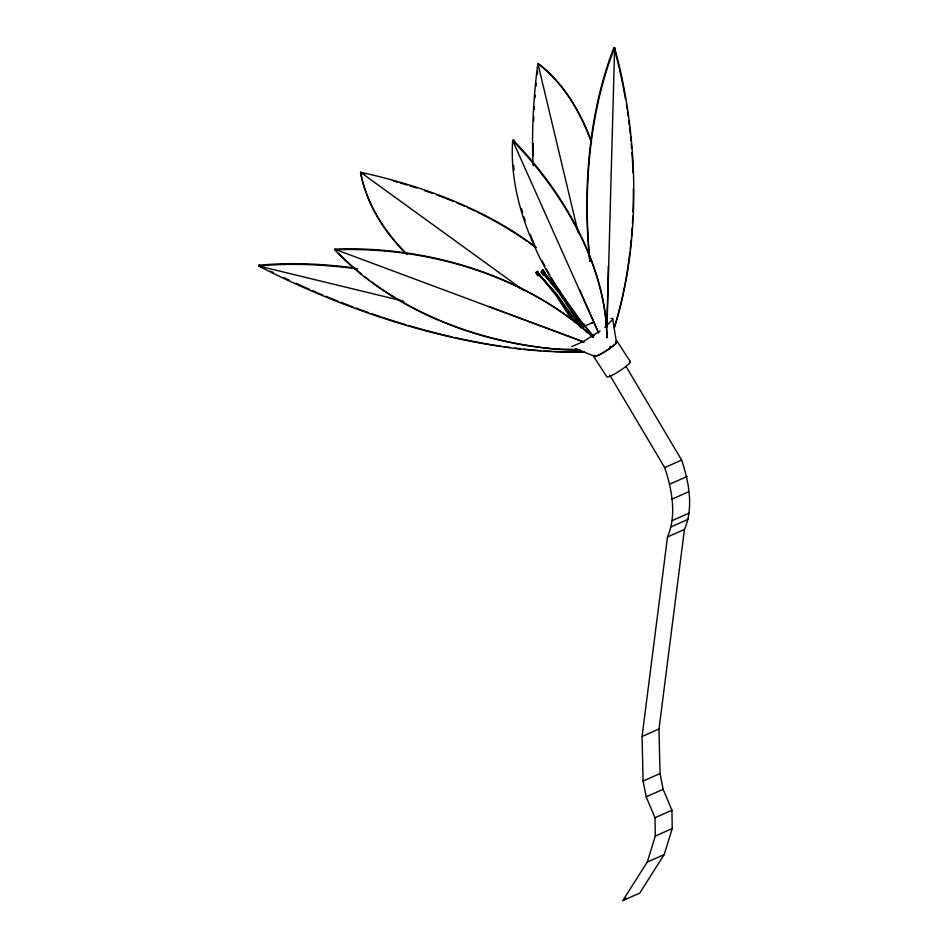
<?xml version="1.0" encoding="UTF-8"?>
<svg xmlns="http://www.w3.org/2000/svg" width="948" height="948" viewBox="0 0 948 948"><rect width="100%" height="100%" fill="white"/><g stroke="black" fill="none" stroke-linecap="round" stroke-linejoin="round"><path stroke-width="1.42" d="M606.862 326.693L608.403 266.104M607.016 326.776L614.624 47.708L613.984 47.4A308.586 170.498 84.2 0 0 589.763 261.458M626 366.39L681.648 460.088C688.864 481.762 693.889 507.678 684.444 529.458L659.002 729L660.033 773.556L663.114 789.305L671.942 810.244L672.227 828.552L664.204 854.551L639.734 893.099L622.8 900.6L647.271 862.052L655.293 836.053L654.997 817.757L646.18 796.806L643.088 781.057L642.057 736.513L667.51 536.959C676.943 515.179 671.919 489.263 664.702 467.601L609.813 375.171M535.964 272.716L537.587 271.424L539.388 274.766L537.883 275.69L535.964 272.716L537.587 271.424M537.883 275.69L539.507 274.387M541.557 271.045L543.18 269.753L544.981 273.107L543.477 274.019L541.557 271.045L543.18 269.753M541.296 272.147L542.931 270.855L544.721 274.209L543.228 275.121L541.296 272.147L542.931 270.855M543.228 275.121L544.851 273.83M571.632 319.381L555.492 294.662L539.187 274.766L556.547 293.844L580.697 327.712M558.147 290.752L543.749 272.823L559.332 291.439M560.078 290.965L543.939 272.716L556.926 288.251M542.908 273.119L559.213 293.015L581.823 327.581L592.654 322.545L592.014 323.304M583.79 326.823L584.43 326.065L560.28 292.185L544.116 274.043M583.482 323.446L585.189 325.839L581.823 327.581M604.883 327.333L612.752 319.535L612.621 318.528L611.033 318.469M585.923 331.954L588.068 330.473M600.084 330.923L583.648 341.351L571.739 346.624M622.8 900.6L626.249 898.23M664.702 467.601L681.648 460.088M670.212 483.978L687.158 476.477M671.468 499.395L688.402 491.894M672.345 520.523L689.291 513.022M671.385 526.768L688.319 519.267M667.51 536.959L684.444 529.458M642.057 736.513L659.002 729M643.088 781.057L660.033 773.556M646.18 796.806L663.114 789.305M654.997 817.757L671.942 810.244M655.293 836.053L672.227 828.552M647.271 862.052L664.204 854.551M584.43 326.065L582.463 326.823L559.498 292.671L542.979 273.036M585.189 325.839L582.593 327.368L580.176 323.671M579.868 349.575L554.947 348.9A298.039 221.524 5.6 0 1 370.964 281.414M403.812 301.239L258.709 266.021L258.899 265.262A380.741 166.718 24 0 1 354.99 268.011M261.767 265.961L258.899 265.262A380.741 166.718 24 0 0 261.494 266.601M582.819 341.671L334.478 249.134A297.648 221.192 5.6 0 1 593.282 337.37M489.82 306.927L584.134 342.015M575.59 348.71L594.621 356.211A13.059 1.813 -32.9 0 1 594.55 355.69M523.628 290.349L360.572 172.275L360.643 173.069A419.952 226.738 -2.2 0 0 406.218 253.863M559.036 291.51L543.109 273.012M564.013 305.398L556.263 294.176L539.376 274.659L555.765 294.318L574.63 322.379M568.243 311.477L571.62 316.336M564.013 299.035L566.442 302.732M568.859 306.429L572.094 311.347M574.512 315.044L576.941 318.741M617.148 341.327L630.242 361.555M561.323 294.875L562.674 296.961M543.05 270.133L544.981 273.107M542.801 271.235L544.721 274.209M541.427 271.78L543.346 274.754M593.827 356.732L606.933 376.96A14.007 1.955 -32.9 0 0 621.912 369.388A14.007 1.955 -32.9 0 0 629.377 361.532M537.457 271.792L539.388 274.766M536.082 272.337L538.014 275.311M598.567 332.926L512.69 140.671L513.638 139.569L514.835 142.271M579.548 289.673L598.686 332.784M578.209 232.734L537.871 63.504L538.606 63.907A389.118 201.059 -71.9 0 1 591.078 140.387M612.621 318.528L616.366 341.849M592.287 336.576A297.364 220.789 5.4 0 0 334.727 249.822A297.364 220.789 5.4 0 0 579.797 350.547M614.387 327.688A308.183 170.474 84.3 0 0 614.624 47.708A308.183 170.474 84.3 0 0 589.976 261.328M593.436 336.457A251.943 158.186 44.6 0 1 512.69 140.671A251.943 158.186 44.6 0 1 606.791 337.701M583.755 351.874A380.61 166.919 23.8 0 1 258.709 266.021A380.61 166.919 23.8 0 1 357.858 268.983M533.345 155.697A389.118 201.059 -71.9 0 1 533.191 143.717M533.606 121.297A389.118 201.059 -71.9 0 1 533.795 116.983M534.174 109.743A389.118 201.059 -71.9 0 1 534.352 106.828M534.98 98.035A389.118 201.059 -71.9 0 1 535.217 95.096M536.023 86.232A389.118 201.059 -71.9 0 1 536.319 83.258M537.303 74.347A389.118 201.059 -71.9 0 1 537.658 71.361M360.643 173.069A419.952 226.738 -2.2 0 1 364.992 174.017M393.373 181.068A419.952 226.738 -2.2 0 1 397.532 182.229M400.281 183.023A419.952 226.738 -2.2 0 1 407.13 185.038M409.844 185.867A419.952 226.738 -2.2 0 1 416.575 187.988M424.538 190.631A419.952 226.738 -2.2 0 1 432.726 193.487M436.779 194.968A419.952 226.738 -2.2 0 1 453.914 201.651M456.604 202.777A419.952 226.738 -2.2 0 1 464.579 206.226M467.198 207.399A419.952 226.738 -2.2 0 1 474.948 211.001M477.484 212.222A419.952 226.738 -2.2 0 1 480.008 213.454M481.264 214.082A419.952 226.738 -2.2 0 1 526.827 241.1M529.103 242.724A419.952 226.738 -2.2 0 1 534.956 247.061M615.11 51.595A308.503 170.498 84.2 0 1 625.455 99.102M626.391 104.801A308.503 170.498 84.2 0 1 627.066 109.091M627.493 111.959A308.503 170.498 84.2 0 1 628.109 116.284M628.69 120.609A308.503 170.498 84.2 0 1 629.235 124.946M629.591 127.85A308.503 170.498 84.2 0 1 630.242 133.644M630.538 136.548A308.503 170.498 84.2 0 1 630.965 140.897M631.226 143.788A308.503 170.498 84.2 0 1 631.593 148.125M631.925 152.462A308.503 170.498 84.2 0 1 633.027 172.737M633.359 188.664A308.503 170.498 84.2 0 1 633.015 211.7M632.837 216.085A308.503 170.498 84.2 0 1 632.458 223.361M632.186 227.721A308.503 170.498 84.2 0 1 631.522 236.384M631.273 239.263A308.503 170.498 84.2 0 1 630.266 249.241M629.934 252.061A308.503 170.498 84.2 0 1 614.233 327.617M593.649 336.208A252.061 159.134 44.9 0 1 583.304 323.92M574.31 312.354A252.061 159.134 44.9 0 1 568.184 303.917M565.636 300.255A252.061 159.134 44.9 0 1 560.706 292.885M559.107 290.42A252.061 159.134 44.9 0 1 554.485 282.99M553.739 281.746A252.061 159.134 44.9 0 1 551.44 277.882M549.947 275.299A252.061 159.134 44.9 0 1 546.321 268.794M544.922 266.175A252.061 159.134 44.9 0 1 542.197 260.937M535.893 247.831A252.061 159.134 44.9 0 1 534.719 245.212M534.127 243.849A252.061 159.134 44.9 0 1 530.181 234.334M525.216 220.73A252.061 159.134 44.9 0 1 523.889 216.665M522.644 212.625A252.061 159.134 44.9 0 1 521.471 208.596M514.053 170.024A252.061 159.134 44.9 0 1 513.662 165.544M513.164 140.114A252.002 158.66 44.8 0 1 606.91 337.571M368.689 279.707A298.039 221.524 5.6 0 1 365.099 276.946M361.555 274.138A298.039 221.524 5.6 0 1 338.495 253.294M583.79 351.684A380.741 166.718 24 0 1 553.869 351.435M551.072 351.305A380.741 166.718 24 0 1 544.01 350.89M541.154 350.689A380.741 166.718 24 0 1 523.687 349.125M520.736 348.793A380.741 166.718 24 0 1 514.788 348.094M510.308 347.513A380.741 166.718 24 0 1 504.3 346.684M501.291 346.245A380.741 166.718 24 0 1 455.23 337.618M452.303 336.955A380.741 166.718 24 0 1 408.647 325.531M405.839 324.702A380.741 166.718 24 0 1 381.997 317.189M380.598 316.727A380.741 166.718 24 0 1 371 313.456M368.251 312.496A380.741 166.718 24 0 1 355.879 308.029M353.118 307.01A380.741 166.718 24 0 1 340.747 302.282M338.009 301.203A380.741 166.718 24 0 1 325.721 296.238M322.995 295.112A380.741 166.718 24 0 1 318.943 293.406M317.58 292.837A380.741 166.718 24 0 1 312.176 290.515M309.475 289.341A380.741 166.718 24 0 1 295.977 283.31M289.27 280.205A380.741 166.718 24 0 1 283.914 277.681M273.297 272.526A380.741 166.718 24 0 1 270.654 271.223M407.154 254.325A420.023 227.307 -2.1 0 1 360.572 172.275A420.023 227.307 -2.1 0 1 536.07 247.487M533.143 165.734A389.308 201.58 -72 0 1 537.871 63.504A389.308 201.58 -72 0 1 591.576 142.793M610.441 346.293A6.304 0.877 -32.9 0 1 609.777 346.944M616.283 341.304A14.007 1.955 -32.9 0 1 605.772 351.163A14.007 1.955 -32.9 0 1 594.479 355.133M615.548 341.825A13.059 1.813 -32.9 0 1 609.943 348.2A13.059 1.813 -32.9 0 1 595.427 356.247M592.062 337.002A6.304 0.877 -32.9 0 1 594.195 335.319"/></g></svg>
